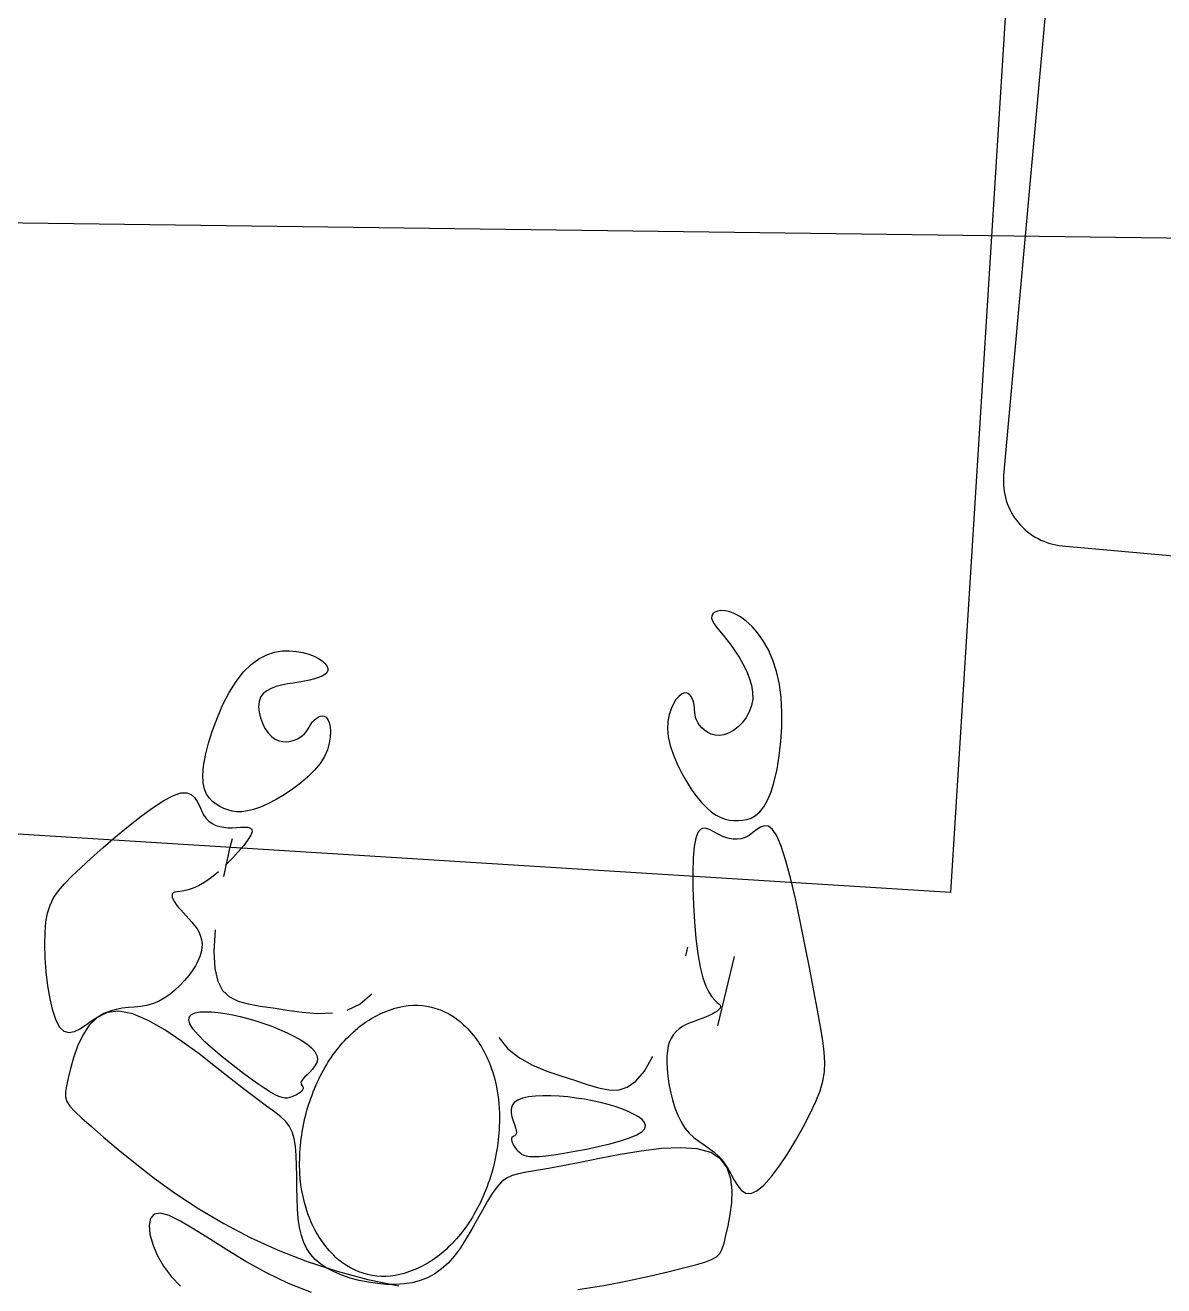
# Model space of a CAD drawing. Header units: metres. Extents: x -39 to 21688, y -24 to 9022.
# Drawn here: x 298.356 to 299.236, y 6.995 to 7.969 of the extents above; entities that cross this region are included whole.
import ezdxf

# ---------------------------------------------------------------- set-up
doc = ezdxf.new("R2010")
doc.units = ezdxf.units.M
doc.header["$MEASUREMENT"] = 0
for name, color, linetype in [('AR-MOBILIRIO', 1, 'Continuous'), ('AR-VENTANAS', 2, 'Continuous'), ('MOBILIARIO', 42, 'Continuous')]:
    doc.layers.add(name, color=color, linetype=linetype)

# ---------------------------------------------------------------- blocks, each defined once
blk = doc.blocks.new('A$C23125473')
at = {"layer": 'AR-MOBILIRIO'}
for p, q in [((2.72963, 3.15863), (2.73666, 3.16596)), ((2.83804, 3.17093), (2.82017, 3.16377)), ((2.88134, 3.16072), (2.90527, 3.16578)), ((3.04374, 3.16855), (3.06376, 3.16544)), ((2.72363, 3.15053), (2.72963, 3.15863)), ((2.82017, 3.16377), (2.80318, 3.15559)), ((2.86138, 3.15742), (2.85533, 3.15487)), ((2.8577, 3.15441), (2.88134, 3.16072)), ((2.86789, 3.15964), (2.86138, 3.15742)), ((2.87472, 3.16149), (2.86789, 3.15964)), ((2.88174, 3.16295), (2.87472, 3.16149)), ((2.88884, 3.16399), (2.88174, 3.16295)), ((2.8959, 3.16457), (2.88884, 3.16399)), ((2.90278, 3.16466), (2.8959, 3.16457)), ((2.90938, 3.16425), (2.90278, 3.16466)), ((2.9157, 3.16326), (2.90938, 3.16425)), ((2.92175, 3.16166), (2.9157, 3.16326)), ((2.92754, 3.15939), (2.92175, 3.16166)), ((2.93308, 3.1564), (2.92754, 3.15939)), ((2.93839, 3.15263), (2.93308, 3.1564)), ((3.06376, 3.16544), (3.08218, 3.16194)), ((3.08218, 3.16194), (3.09875, 3.15834)), ((3.09875, 3.15834), (3.11318, 3.15488)), ((2.71879, 3.14205), (2.72363, 3.15053)), ((2.78722, 3.14681), (2.77244, 3.13791)), ((2.80318, 3.15559), (2.78722, 3.14681)), ((2.81211, 3.13821), (2.83456, 3.14689)), ((2.83456, 3.14689), (2.8577, 3.15441)), ((2.84502, 3.14887), (2.84086, 3.14538)), ((2.84984, 3.15201), (2.84502, 3.14887)), ((2.85533, 3.15487), (2.84984, 3.15201)), ((2.94347, 3.14804), (2.93839, 3.15263)), ((2.94835, 3.14257), (2.94347, 3.14804)), ((3.11318, 3.15488), (3.1252, 3.15185)), ((3.1252, 3.15185), (3.13465, 3.1494)), ((3.13465, 3.1494), (3.14181, 3.14735)), ((3.14181, 3.14735), (3.14705, 3.14539)), ((2.71525, 3.13366), (2.71879, 3.14205)), ((2.77244, 3.13791), (2.75899, 3.12942)), ((2.79056, 3.12842), (2.81211, 3.13821)), ((2.83437, 3.13713), (2.83197, 3.13223)), ((2.83733, 3.14149), (2.83437, 3.13713)), ((2.84086, 3.14538), (2.83733, 3.14149)), ((2.95303, 3.13622), (2.94835, 3.14257)), ((3.14705, 3.14539), (3.15076, 3.14323)), ((3.15076, 3.14323), (3.15334, 3.14058)), ((3.15334, 3.14058), (3.15516, 3.13714)), ((3.15516, 3.13714), (3.15661, 3.13262)), ((2.71312, 3.12582), (2.71525, 3.13366)), ((2.75899, 3.12942), (2.747, 3.12183)), ((2.7701, 3.11762), (2.79056, 3.12842)), ((2.83007, 3.12675), (2.82864, 3.1206)), ((2.83197, 3.13223), (2.83007, 3.12675)), ((2.95752, 3.12922), (2.95303, 3.13622)), ((2.96184, 3.12185), (2.95752, 3.12922)), ((3.15661, 3.13262), (3.15807, 3.12672)), ((3.15807, 3.12672), (3.15979, 3.11928)), ((2.71253, 3.11902), (2.71312, 3.12582)), ((2.7136, 3.11371), (2.71253, 3.11902)), ((2.747, 3.12183), (2.73661, 3.11564)), ((2.75085, 3.10612), (2.7701, 3.11762)), ((2.82864, 3.1206), (2.82765, 3.11373)), ((2.966, 3.11439), (2.96184, 3.12185)), ((3.15979, 3.11928), (3.16148, 3.11067)), ((2.71646, 3.11038), (2.7136, 3.11371)), ((2.72122, 3.1095), (2.71646, 3.11038)), ((2.72797, 3.11136), (2.72122, 3.1095)), ((2.73661, 3.11564), (2.72797, 3.11136)), ((2.82765, 3.11373), (2.82705, 3.10612)), ((2.97, 3.10711), (2.966, 3.11439)), ((3.16148, 3.11067), (3.1627, 3.1014)), ((2.73294, 3.09427), (2.75085, 3.10612)), ((2.82673, 3.09797), (2.82659, 3.08953)), ((2.82705, 3.10612), (2.82673, 3.09797)), ((2.97388, 3.10029), (2.97, 3.10711)), ((2.97762, 3.09422), (2.97388, 3.10029)), ((3.1627, 3.1014), (3.16302, 3.09197)), ((2.71649, 3.08245), (2.73294, 3.09427)), ((2.82659, 3.08953), (2.82651, 3.08105)), ((2.98125, 3.08917), (2.97762, 3.09422)), ((2.98483, 3.08533), (2.98125, 3.08917)), ((3.16302, 3.09197), (3.16199, 3.08288)), ((3.16445, 3.08416), (3.16719, 3.08854)), ((3.16719, 3.08854), (3.17015, 3.09199)), ((3.17015, 3.09199), (3.1735, 3.09406)), ((3.1735, 3.09406), (3.17738, 3.09433)), ((3.17738, 3.09433), (3.18195, 3.09236)), ((3.18195, 3.09236), (3.1873, 3.08788)), ((3.1873, 3.08788), (3.19325, 3.08122)), ((2.70164, 3.071), (2.71649, 3.08245)), ((2.82651, 3.08105), (2.82638, 3.07279)), ((2.98861, 3.08253), (2.98483, 3.08533)), ((2.99288, 3.08052), (2.98861, 3.08253)), ((2.99795, 3.07902), (2.99288, 3.08052)), ((3.00411, 3.07779), (2.99795, 3.07902)), ((3.15903, 3.07429), (3.16178, 3.07926)), ((3.16199, 3.08288), (3.15918, 3.07463)), ((3.16178, 3.07926), (3.16445, 3.08416)), ((3.19325, 3.08122), (3.19955, 3.07288)), ((2.68849, 3.06029), (2.70164, 3.071)), ((2.82638, 3.07279), (2.82608, 3.06497)), ((3.01165, 3.07656), (3.00411, 3.07779)), ((3.02089, 3.07506), (3.01165, 3.07656)), ((3.03211, 3.07305), (3.02089, 3.07506)), ((3.04546, 3.07037), (3.03211, 3.07305)), ((3.06042, 3.0673), (3.04546, 3.07037)), ((3.15268, 3.06575), (3.15603, 3.06968)), ((3.15918, 3.07463), (3.15417, 3.06773)), ((3.15603, 3.06968), (3.15903, 3.07429)), ((3.19955, 3.07288), (3.20595, 3.06334)), ((2.67718, 3.05069), (2.68849, 3.06029)), ((2.82608, 3.06497), (2.82552, 3.05787)), ((2.99401, 3.05688), (2.99499, 3.05843)), ((2.99499, 3.05843), (2.99614, 3.05996)), ((2.99614, 3.05996), (2.99741, 3.06142)), ((2.99741, 3.06142), (2.99877, 3.06272)), ((2.99877, 3.06272), (3.00021, 3.06383)), ((3.00021, 3.06383), (3.00186, 3.06472)), ((3.00186, 3.06472), (3.00388, 3.06536)), ((3.00388, 3.06536), (3.00644, 3.06574)), ((3.00644, 3.06574), (3.00969, 3.06584)), ((3.00969, 3.06584), (3.0138, 3.06566)), ((3.0138, 3.06566), (3.01893, 3.06516)), ((3.01893, 3.06516), (3.02524, 3.06434)), ((3.02524, 3.06434), (3.0328, 3.06319)), ((3.0328, 3.06319), (3.04129, 3.06173)), ((3.04129, 3.06173), (3.05031, 3.06002)), ((3.05031, 3.06002), (3.05947, 3.05809)), ((3.07632, 3.06423), (3.06042, 3.0673)), ((3.0925, 3.06156), (3.07632, 3.06423)), ((3.10827, 3.05968), (3.0925, 3.06156)), ((3.12298, 3.05898), (3.10827, 3.05968)), ((3.13595, 3.05986), (3.12298, 3.05898)), ((3.14651, 3.06269), (3.13595, 3.05986)), ((3.14122, 3.05671), (3.14517, 3.05946)), ((3.14517, 3.05946), (3.14902, 3.06241)), ((3.15417, 3.06773), (3.14651, 3.06269)), ((3.14902, 3.06241), (3.15268, 3.06575)), ((3.20595, 3.06334), (3.2122, 3.05311)), ((2.66783, 3.04254), (2.67718, 3.05069)), ((2.82456, 3.05173), (2.8231, 3.04668)), ((2.82552, 3.05787), (2.82456, 3.05173)), ((2.99239, 3.05276), (2.99267, 3.05398)), ((2.99243, 3.05179), (2.99239, 3.05276)), ((2.99278, 3.05108), (2.99243, 3.05179)), ((2.99267, 3.05398), (2.99322, 3.05537)), ((2.99338, 3.05058), (2.99278, 3.05108)), ((2.99322, 3.05537), (2.99401, 3.05688)), ((2.99411, 3.05016), (2.99338, 3.05058)), ((2.99488, 3.04972), (2.99411, 3.05016)), ((2.99557, 3.04915), (2.99488, 3.04972)), ((2.99608, 3.04835), (2.99557, 3.04915)), ((3.05947, 3.05809), (3.06836, 3.05598)), ((3.06836, 3.05598), (3.07656, 3.05374)), ((3.07656, 3.05374), (3.08369, 3.05141)), ((3.08369, 3.05141), (3.08934, 3.04903)), ((3.08934, 3.04903), (3.09319, 3.04663)), ((3.12977, 3.04768), (3.13342, 3.05102)), ((3.13342, 3.05102), (3.13727, 3.05396)), ((3.13727, 3.05396), (3.14122, 3.05671)), ((3.2122, 3.05311), (3.21806, 3.04268)), ((2.66051, 3.03609), (2.66783, 3.04254)), ((2.821, 3.04248), (2.8181, 3.03875)), ((2.8231, 3.04668), (2.821, 3.04248)), ((2.99365, 3.03809), (2.99463, 3.04094)), ((2.99463, 3.04094), (2.99553, 3.04348)), ((2.99553, 3.04348), (2.99614, 3.0456)), ((2.99631, 3.0472), (2.99608, 3.04835)), ((2.99614, 3.0456), (2.99631, 3.0472)), ((3.09319, 3.04663), (3.09534, 3.04424)), ((3.09524, 3.03954), (3.09335, 3.03726)), ((3.09597, 3.04187), (3.09524, 3.03954)), ((3.09534, 3.04424), (3.09597, 3.04187)), ((3.12085, 3.0338), (3.12344, 3.03909)), ((3.12344, 3.03909), (3.12641, 3.04375)), ((3.12641, 3.04375), (3.12977, 3.04768)), ((3.21806, 3.04268), (3.22327, 3.03253)), ((2.65127, 3.02691), (2.65506, 3.03102)), ((2.65506, 3.03102), (2.66051, 3.03609)), ((2.80933, 3.03124), (2.80315, 3.02673)), ((2.81426, 3.03513), (2.80933, 3.03124)), ((2.8181, 3.03875), (2.81426, 3.03513)), ((2.99222, 3.02909), (2.99224, 3.03204)), ((2.99224, 3.03204), (2.99278, 3.03508)), ((2.99278, 3.03508), (2.99365, 3.03809)), ((3.08248, 3.03089), (3.0777, 3.02898)), ((3.08679, 3.03292), (3.08248, 3.03089)), ((3.09047, 3.03505), (3.08679, 3.03292)), ((3.09335, 3.03726), (3.09047, 3.03505)), ((3.11863, 3.02806), (3.12085, 3.0338)), ((3.22327, 3.03253), (3.22758, 3.02316)), ((2.64776, 3.01588), (2.64783, 3.01977)), ((2.64783, 3.01977), (2.64893, 3.0233)), ((2.64893, 3.0233), (2.65127, 3.02691)), ((2.79559, 3.02122), (2.78649, 3.01435)), ((2.80315, 3.02673), (2.79559, 3.02122)), ((2.81515, 3.02025), (2.81269, 3.01944)), ((2.81724, 3.0206), (2.81515, 3.02025)), ((2.81911, 3.02056), (2.81724, 3.0206)), ((2.8209, 3.02022), (2.81911, 3.02056)), ((2.8227, 3.01967), (2.8209, 3.02022)), ((2.82449, 3.01894), (2.8227, 3.01967)), ((2.99293, 3.02638), (2.99222, 3.02909)), ((2.99458, 3.02403), (2.99293, 3.02638)), ((2.99732, 3.02214), (2.99458, 3.02403)), ((3.00104, 3.02071), (2.99732, 3.02214)), ((3.00561, 3.0197), (3.00104, 3.02071)), ((3.01087, 3.01908), (3.00561, 3.0197)), ((3.03589, 3.01976), (3.02934, 3.01919)), ((3.04241, 3.02055), (3.03589, 3.01976)), ((3.04883, 3.02153), (3.04241, 3.02055)), ((3.0551, 3.02269), (3.04883, 3.02153)), ((3.06117, 3.02404), (3.0551, 3.02269)), ((3.067, 3.02554), (3.06117, 3.02404)), ((3.07252, 3.02719), (3.067, 3.02554)), ((3.0777, 3.02898), (3.07252, 3.02719)), ((3.11527, 3.01582), (3.11678, 3.02201)), ((3.11678, 3.02201), (3.11863, 3.02806)), ((3.22758, 3.02316), (3.23081, 3.0149)), ((2.64852, 3.01119), (2.64776, 3.01588)), ((2.64988, 3.00527), (2.64852, 3.01119)), ((2.78649, 3.01435), (2.7758, 3.00592)), ((2.80181, 3.01327), (2.79656, 3.00969)), ((2.80616, 3.01604), (2.80181, 3.01327)), ((2.80974, 3.01806), (2.80616, 3.01604)), ((2.81269, 3.01944), (2.80974, 3.01806)), ((2.82621, 3.01809), (2.82449, 3.01894)), ((2.82779, 3.01715), (2.82621, 3.01809)), ((2.82917, 3.01617), (2.82779, 3.01715)), ((2.83029, 3.01517), (2.82917, 3.01617)), ((2.82989, 3.00956), (2.83025, 3.01038)), ((2.83025, 3.01038), (2.83073, 3.01112)), ((2.83109, 3.01421), (2.83029, 3.01517)), ((2.83073, 3.01112), (2.8312, 3.01182)), ((2.8315, 3.01333), (2.83109, 3.01421)), ((2.8312, 3.01182), (2.8315, 3.01254)), ((2.8315, 3.01254), (2.8315, 3.01333)), ((3.01668, 3.01881), (3.01087, 3.01908)), ((3.02289, 3.01886), (3.01668, 3.01881)), ((3.02934, 3.01919), (3.02289, 3.01886)), ((3.04121, 3.00689), (3.05083, 3.0101)), ((3.05083, 3.0101), (3.05957, 3.01275)), ((3.05957, 3.01275), (3.06756, 3.01435)), ((3.06756, 3.01435), (3.07496, 3.01437)), ((3.07496, 3.01437), (3.08191, 3.01229)), ((3.08191, 3.01229), (3.08857, 3.00761)), ((3.1141, 3.00966), (3.11527, 3.01582)), ((3.23081, 3.0149), (3.23298, 3.00744)), ((2.6517, 2.99785), (2.64988, 3.00527)), ((2.7758, 3.00592), (2.76384, 2.99642)), ((2.78342, 3.00011), (2.77614, 2.9945)), ((2.79034, 3.00525), (2.78342, 3.00011)), ((2.79656, 3.00969), (2.79034, 3.00525)), ((2.82979, 3.00861), (2.82989, 3.00956)), ((2.83011, 3.00749), (2.82979, 3.00861)), ((2.83098, 3.00614), (2.83011, 3.00749)), ((2.83248, 3.00452), (2.83098, 3.00614)), ((2.83444, 3.00265), (2.83248, 3.00452)), ((2.8366, 3.00056), (2.83444, 3.00265)), ((2.83874, 2.99827), (2.8366, 3.00056)), ((3.01965, 2.99975), (3.03066, 3.00352)), ((3.03066, 3.00352), (3.04121, 3.00689)), ((3.08857, 3.00761), (3.09508, 2.99979)), ((3.11271, 2.99806), (3.11325, 3.00369)), ((3.11325, 3.00369), (3.1141, 3.00966)), ((3.23298, 3.00744), (3.23419, 3.0003)), ((3.23419, 3.0003), (3.23451, 2.993)), ((2.65409, 2.98941), (2.6517, 2.99785)), ((2.76384, 2.99642), (2.75104, 2.9865)), ((2.77614, 2.9945), (2.76885, 2.98864)), ((2.8406, 2.9958), (2.83874, 2.99827)), ((2.84194, 2.99318), (2.8406, 2.9958)), ((2.84254, 2.99044), (2.84194, 2.99318)), ((2.84213, 2.98759), (2.84254, 2.99044)), ((2.9986, 2.98964), (3.00877, 2.99525)), ((3.00877, 2.99525), (3.01965, 2.99975)), ((3.09508, 2.99979), (3.1016, 2.98834)), ((3.11247, 2.99292), (3.11271, 2.99806)), ((3.11253, 2.98826), (3.11247, 2.99292)), ((3.23451, 2.993), (3.23404, 2.98508)), ((2.65719, 2.98059), (2.65409, 2.98941)), ((2.66118, 2.97204), (2.65719, 2.98059)), ((2.75104, 2.9865), (2.73782, 2.9768)), ((2.76188, 2.98274), (2.75557, 2.97703)), ((2.76885, 2.98864), (2.76188, 2.98274)), ((2.83425, 2.97875), (2.83787, 2.98172)), ((2.83787, 2.98172), (2.84054, 2.98467)), ((2.84054, 2.98467), (2.84213, 2.98759)), ((2.98272, 2.9737), (2.98972, 2.98258)), ((2.98972, 2.98258), (2.9986, 2.98964)), ((3.1129, 2.98407), (3.11253, 2.98826)), ((3.11359, 2.98031), (3.1129, 2.98407)), ((3.23404, 2.98508), (3.23286, 2.97604)), ((2.66621, 2.96439), (2.66118, 2.97204)), ((2.73782, 2.9768), (2.7246, 2.96799)), ((2.75027, 2.97173), (2.74631, 2.96705)), ((2.75557, 2.97703), (2.75027, 2.97173)), ((2.81921, 2.97019), (2.82477, 2.97295)), ((2.82477, 2.97295), (2.82983, 2.97582)), ((2.82983, 2.97582), (2.83425, 2.97875)), ((3.1146, 2.97696), (3.11359, 2.98031)), ((3.11594, 2.97398), (3.1146, 2.97696)), ((3.11762, 2.97137), (3.11594, 2.97398)), ((3.11963, 2.96909), (3.11762, 2.97137)), ((3.23286, 2.97604), (3.23107, 2.96543)), ((2.64358, 2.96606), (2.64061, 2.96058)), ((2.64694, 2.96915), (2.64358, 2.96606)), ((2.65066, 2.97011), (2.64694, 2.96915)), ((2.65467, 2.96938), (2.65066, 2.97011)), ((2.65893, 2.96738), (2.65467, 2.96938)), ((2.6634, 2.96454), (2.65893, 2.96738)), ((2.66801, 2.9613), (2.6634, 2.96454)), ((2.67243, 2.9583), (2.66621, 2.96439)), ((2.67272, 2.95808), (2.66801, 2.9613)), ((2.7246, 2.96799), (2.7118, 2.96072)), ((2.74395, 2.96317), (2.74312, 2.96007)), ((2.74631, 2.96705), (2.74395, 2.96317)), ((2.79487, 2.96084), (2.80104, 2.96286)), ((2.80104, 2.96286), (2.80721, 2.96511)), ((2.80721, 2.96511), (2.81331, 2.96756)), ((2.81331, 2.96756), (2.81921, 2.97019)), ((3.12198, 2.9671), (3.11963, 2.96909)), ((3.12461, 2.96538), (3.12198, 2.9671)), ((3.12745, 2.96387), (3.12461, 2.96538)), ((3.13043, 2.96254), (3.12745, 2.96387)), ((3.13349, 2.96133), (3.13043, 2.96254)), ((3.13655, 2.96021), (3.13349, 2.96133)), ((3.15196, 2.9648), (3.16474, 2.9113)), ((3.23107, 2.96543), (3.22874, 2.95275)), ((2.63805, 2.95304), (2.63592, 2.94394)), ((2.64061, 2.96058), (2.63805, 2.95304)), ((2.68002, 2.95442), (2.67243, 2.9583)), ((2.67748, 2.95532), (2.67272, 2.95808)), ((2.68225, 2.95333), (2.67748, 2.95532)), ((2.68914, 2.95339), (2.68002, 2.95442)), ((2.68701, 2.95204), (2.68225, 2.95333)), ((2.69176, 2.95123), (2.68701, 2.95204)), ((2.69984, 2.95563), (2.68914, 2.95339)), ((2.7118, 2.96072), (2.69984, 2.95563)), ((2.74312, 2.96007), (2.74363, 2.95767)), ((2.74363, 2.95767), (2.74533, 2.95592)), ((2.74533, 2.95592), (2.74805, 2.95474)), ((2.74805, 2.95474), (2.75161, 2.95407)), ((2.75161, 2.95407), (2.75586, 2.95384)), ((2.75586, 2.95384), (2.76062, 2.95398)), ((2.76062, 2.95398), (2.76575, 2.95443)), ((2.76575, 2.95443), (2.77118, 2.95518)), ((2.77118, 2.95518), (2.77685, 2.9562)), ((2.77685, 2.9562), (2.78273, 2.95749)), ((2.78273, 2.95749), (2.78875, 2.95904)), ((2.78875, 2.95904), (2.79487, 2.96084)), ((2.81922, 2.95299), (2.80829, 2.95123)), ((2.83074, 2.95461), (2.81922, 2.95299)), ((2.84248, 2.95551), (2.83074, 2.95461)), ((2.85409, 2.95511), (2.84248, 2.95551)), ((2.87546, 2.94807), (2.8652, 2.95282)), ((3.13955, 2.95912), (3.13655, 2.96021)), ((3.14242, 2.95804), (3.13955, 2.95912)), ((3.14509, 2.95691), (3.14242, 2.95804)), ((3.14751, 2.95576), (3.14509, 2.95691)), ((3.14962, 2.95458), (3.14751, 2.95576)), ((3.15136, 2.9534), (3.14962, 2.95458)), ((3.15268, 2.95223), (3.15136, 2.9534)), ((3.15352, 2.95108), (3.15268, 2.95223)), ((3.22874, 2.95275), (3.22597, 2.93774)), ((2.63592, 2.94394), (2.63422, 2.93379)), ((2.69649, 2.95073), (2.69176, 2.95123)), ((2.70119, 2.95033), (2.69649, 2.95073)), ((2.70586, 2.94984), (2.70119, 2.95033)), ((2.7105, 2.94907), (2.70586, 2.94984)), ((2.71509, 2.94781), (2.7105, 2.94907)), ((2.71963, 2.94593), (2.71509, 2.94781)), ((2.72407, 2.94348), (2.71963, 2.94593)), ((2.72836, 2.94054), (2.72407, 2.94348)), ((2.7748, 2.94264), (2.76954, 2.93765)), ((2.78141, 2.94597), (2.7748, 2.94264)), ((2.78926, 2.94816), (2.78141, 2.94597)), ((2.79825, 2.94974), (2.78926, 2.94816)), ((2.80829, 2.95123), (2.79825, 2.94974)), ((2.88451, 2.94026), (2.87546, 2.94807)), ((3.14498, 2.93888), (3.14727, 2.94241)), ((3.14727, 2.94241), (3.1494, 2.9449)), ((3.1494, 2.9449), (3.15123, 2.94663)), ((3.15123, 2.94663), (3.15265, 2.94788)), ((3.15265, 2.94788), (3.15355, 2.94892)), ((3.15383, 2.94997), (3.15352, 2.95108)), ((3.15355, 2.94892), (3.15383, 2.94997)), ((2.63422, 2.93379), (2.63297, 2.92308)), ((2.73245, 2.93723), (2.72836, 2.94054)), ((2.73629, 2.93364), (2.73245, 2.93723)), ((2.73984, 2.92987), (2.73629, 2.93364)), ((2.76954, 2.93765), (2.76572, 2.93046)), ((3.14034, 2.92762), (3.14262, 2.93405)), ((3.14262, 2.93405), (3.14498, 2.93888)), ((3.22597, 2.93774), (3.22284, 2.92096)), ((2.63297, 2.92308), (2.63219, 2.91232)), ((2.74304, 2.92601), (2.73984, 2.92987)), ((2.74584, 2.92217), (2.74304, 2.92601)), ((2.7482, 2.91843), (2.74584, 2.92217)), ((2.76572, 2.93046), (2.76344, 2.92054)), ((3.13824, 2.91934), (3.14034, 2.92762)), ((2.63219, 2.91232), (2.63187, 2.902)), ((2.75012, 2.9148), (2.7482, 2.91843)), ((2.75159, 2.91129), (2.75012, 2.9148)), ((2.76344, 2.92054), (2.76281, 2.90738)), ((3.13642, 2.90906), (3.13824, 2.91934)), ((3.22284, 2.92096), (3.21942, 2.90318)), ((2.75261, 2.90789), (2.75159, 2.91129)), ((2.75319, 2.9046), (2.75261, 2.90789)), ((2.75332, 2.90143), (2.75319, 2.9046)), ((2.76281, 2.90738), (2.76386, 2.89067)), ((3.12713, 2.91079), (3.1287, 2.90402)), ((3.13491, 2.89723), (3.13642, 2.90906)), ((3.21942, 2.90318), (3.21579, 2.88515)), ((2.63187, 2.902), (2.63203, 2.89262)), ((2.75103, 2.89259), (2.75223, 2.89543)), ((2.75223, 2.89543), (2.753, 2.89837)), ((2.753, 2.89837), (2.75332, 2.90143)), ((3.13375, 2.88443), (3.13491, 2.89723)), ((2.63203, 2.89262), (2.6327, 2.88455)), ((2.6327, 2.88455), (2.63397, 2.87762)), ((2.74338, 2.88224), (2.74556, 2.8847)), ((2.74556, 2.8847), (2.74762, 2.88724)), ((2.74762, 2.88724), (2.74947, 2.88987)), ((2.74947, 2.88987), (2.75103, 2.89259)), ((3.13294, 2.87124), (3.13375, 2.88443)), ((3.21579, 2.88515), (3.21205, 2.86765)), ((2.63397, 2.87762), (2.63593, 2.87152)), ((2.73503, 2.87306), (2.7369, 2.87527)), ((2.7369, 2.87527), (2.73897, 2.87754)), ((2.73897, 2.87754), (2.74116, 2.87986)), ((2.74116, 2.87986), (2.74338, 2.88224)), ((2.63593, 2.87152), (2.63869, 2.86594)), ((2.63869, 2.86594), (2.64234, 2.86057)), ((2.73014, 2.86404), (2.73038, 2.86545)), ((2.73037, 2.86292), (2.73014, 2.86404)), ((2.73038, 2.86545), (2.73102, 2.86709)), ((2.73102, 2.86709), (2.73204, 2.86893)), ((2.73204, 2.86893), (2.73339, 2.87093)), ((2.73339, 2.87093), (2.73503, 2.87306)), ((3.1325, 2.85826), (3.13294, 2.87124)), ((3.21205, 2.86765), (3.20825, 2.85143)), ((2.64234, 2.86057), (2.64698, 2.8551)), ((2.64698, 2.8551), (2.65271, 2.84924)), ((2.7311, 2.8621), (2.73037, 2.86292)), ((2.73236, 2.8616), (2.7311, 2.8621)), ((2.73416, 2.86129), (2.73236, 2.8616)), ((2.73648, 2.86098), (2.73416, 2.86129)), ((2.73931, 2.86053), (2.73648, 2.86098)), ((2.74263, 2.85975), (2.73931, 2.86053)), ((2.74644, 2.85848), (2.74263, 2.85975)), ((2.75072, 2.85655), (2.74644, 2.85848)), ((2.75547, 2.85379), (2.75072, 2.85655)), ((3.13245, 2.84606), (3.1325, 2.85826)), ((2.65271, 2.84924), (2.65964, 2.84267)), ((2.76062, 2.8501), (2.75547, 2.85379)), ((2.76601, 2.84567), (2.76062, 2.8501)), ((2.77024, 2.84943), (2.7751, 2.82667)), ((3.13281, 2.83522), (3.13245, 2.84606)), ((3.20825, 2.85143), (3.2045, 2.83727)), ((2.65964, 2.84267), (2.66778, 2.83519)), ((2.66778, 2.83519), (2.67686, 2.82709)), ((2.77661, 2.83557), (2.77141, 2.84074)), ((2.78138, 2.83041), (2.77661, 2.83557)), ((3.1336, 2.82634), (3.13281, 2.83522)), ((3.2045, 2.83727), (3.20085, 2.82592)), ((2.67686, 2.82709), (2.68652, 2.81873)), ((2.7751, 2.82667), (2.77676, 2.81992)), ((2.78552, 2.82551), (2.78138, 2.83041)), ((2.78879, 2.82113), (2.78552, 2.82551)), ((3.13482, 2.81984), (3.1336, 2.82634)), ((3.20085, 2.82592), (3.19738, 2.81793)), ((2.68652, 2.81873), (2.69642, 2.81052)), ((2.791, 2.81751), (2.78879, 2.82113)), ((2.79197, 2.81484), (2.791, 2.81751)), ((3.13643, 2.81553), (3.13482, 2.81984)), ((3.13838, 2.81307), (3.13643, 2.81553)), ((3.15162, 2.81651), (3.14867, 2.81487)), ((3.15462, 2.81799), (3.15162, 2.81651)), ((3.15765, 2.8192), (3.15462, 2.81799)), ((3.16072, 2.82009), (3.15765, 2.8192)), ((3.16379, 2.8206), (3.16072, 2.82009)), ((3.16687, 2.82066), (3.16379, 2.8206)), ((3.16993, 2.82022), (3.16687, 2.82066)), ((3.17297, 2.81923), (3.16993, 2.82022)), ((3.17597, 2.81762), (3.17297, 2.81923)), ((3.17894, 2.81543), (3.17597, 2.81762)), ((3.18188, 2.8131), (3.17894, 2.81543)), ((3.19738, 2.81793), (3.19408, 2.813)), ((2.69642, 2.81052), (2.70619, 2.80283)), ((2.75643, 2.80451), (2.75869, 2.80677)), ((2.75869, 2.80677), (2.76123, 2.80855)), ((2.76123, 2.80855), (2.764, 2.80988)), ((2.764, 2.80988), (2.76697, 2.81082)), ((2.76697, 2.81082), (2.77011, 2.81141)), ((2.77011, 2.81141), (2.77336, 2.8117)), ((2.77336, 2.8117), (2.77671, 2.81174)), ((2.77671, 2.81174), (2.78008, 2.81158)), ((2.78008, 2.81158), (2.78334, 2.81137)), ((2.78334, 2.81137), (2.78631, 2.81126)), ((2.78631, 2.81126), (2.78882, 2.81139)), ((2.78882, 2.81139), (2.79072, 2.81193)), ((2.79072, 2.81193), (2.79182, 2.81303)), ((2.79182, 2.81303), (2.79197, 2.81484)), ((3.14063, 2.81212), (3.13838, 2.81307)), ((3.14313, 2.81233), (3.14063, 2.81212)), ((3.14583, 2.81336), (3.14313, 2.81233)), ((3.14867, 2.81487), (3.14583, 2.81336)), ((3.15748, 2.80506), (3.16082, 2.80579)), ((3.16082, 2.80579), (3.16416, 2.80613)), ((3.16416, 2.80613), (3.16752, 2.80617)), ((3.16752, 2.80617), (3.17091, 2.80596)), ((3.17091, 2.80596), (3.17432, 2.80537)), ((3.17432, 2.80537), (3.1777, 2.80422)), ((3.18484, 2.81116), (3.18188, 2.8131)), ((3.18783, 2.81014), (3.18484, 2.81116)), ((3.1909, 2.81058), (3.18783, 2.81014)), ((3.19408, 2.813), (3.1909, 2.81058)), ((2.70619, 2.80283), (2.71548, 2.79604)), ((2.71548, 2.79604), (2.72393, 2.79055)), ((2.7513, 2.79484), (2.75283, 2.7984)), ((2.75283, 2.7984), (2.75448, 2.80172)), ((2.75448, 2.80172), (2.75643, 2.80451)), ((2.77021, 2.79681), (2.7672, 2.79533)), ((2.77334, 2.79801), (2.77021, 2.79681)), ((2.77666, 2.79887), (2.77334, 2.79801)), ((2.78023, 2.79933), (2.77666, 2.79887)), ((2.78413, 2.79931), (2.78023, 2.79933)), ((2.78842, 2.79874), (2.78413, 2.79931)), ((2.79317, 2.79757), (2.78842, 2.79874)), ((2.79844, 2.79573), (2.79317, 2.79757)), ((2.80427, 2.79317), (2.79844, 2.79573)), ((3.13947, 2.7924), (3.14334, 2.79643)), ((3.14334, 2.79643), (3.14705, 2.79962)), ((3.14705, 2.79962), (3.15062, 2.80206)), ((3.15062, 2.80206), (3.15408, 2.80384)), ((3.15408, 2.80384), (3.15748, 2.80506)), ((3.1777, 2.80422), (3.18103, 2.80233)), ((3.18103, 2.80233), (3.18425, 2.79954)), ((3.18425, 2.79954), (3.18734, 2.79567)), ((3.18734, 2.79567), (3.19026, 2.79054)), ((2.72393, 2.79055), (2.7312, 2.78673)), ((2.7312, 2.78673), (2.73703, 2.78485)), ((2.74155, 2.78471), (2.745, 2.78597)), ((2.745, 2.78597), (2.74762, 2.78829)), ((2.74762, 2.78829), (2.74964, 2.79136)), ((2.74964, 2.79136), (2.7513, 2.79484)), ((2.75689, 2.7858), (2.75527, 2.78185)), ((2.759, 2.78898), (2.75689, 2.7858)), ((2.7615, 2.79154), (2.759, 2.78898)), ((2.76427, 2.79361), (2.7615, 2.79154)), ((2.7672, 2.79533), (2.76427, 2.79361)), ((2.81049, 2.78995), (2.80427, 2.79317)), ((2.81689, 2.78618), (2.81049, 2.78995)), ((2.82328, 2.78193), (2.81689, 2.78618)), ((3.13134, 2.7818), (3.13543, 2.78748)), ((3.13543, 2.78748), (3.13947, 2.7924)), ((3.19026, 2.79054), (3.19297, 2.78398)), ((2.73703, 2.78485), (2.74155, 2.78471)), ((2.75427, 2.777), (2.75398, 2.7711)), ((2.75527, 2.78185), (2.75427, 2.777)), ((2.82945, 2.7773), (2.82328, 2.78193)), ((2.83519, 2.77237), (2.82945, 2.7773)), ((3.12733, 2.77554), (3.13134, 2.7818)), ((3.19297, 2.78398), (3.19542, 2.7759)), ((2.75398, 2.7711), (2.75453, 2.76403)), ((2.84029, 2.76723), (2.83519, 2.77237)), ((2.84456, 2.76198), (2.84029, 2.76723)), ((3.12015, 2.76194), (3.12355, 2.76886)), ((3.12355, 2.76886), (3.12733, 2.77554)), ((3.19542, 2.7759), (3.19756, 2.76652)), ((3.19756, 2.76652), (3.1993, 2.75617)), ((2.75453, 2.76403), (2.756, 2.75572)), ((2.84784, 2.7567), (2.84456, 2.76198)), ((2.85017, 2.7515), (2.84784, 2.7567)), ((3.11726, 2.75495), (3.12015, 2.76194)), ((2.756, 2.75572), (2.75831, 2.74645)), ((2.85168, 2.74649), (2.85017, 2.7515)), ((3.11359, 2.74145), (3.11503, 2.74806)), ((3.11503, 2.74806), (3.11726, 2.75495)), ((3.1993, 2.75617), (3.20057, 2.74515)), ((2.75831, 2.74645), (2.7614, 2.7366)), ((2.80195, 2.73494), (2.80433, 2.7384)), ((2.80433, 2.7384), (2.80699, 2.74122)), ((2.80699, 2.74122), (2.80985, 2.74325)), ((2.80985, 2.74325), (2.81284, 2.74453)), ((2.81284, 2.74453), (2.81588, 2.74517)), ((2.81588, 2.74517), (2.8189, 2.74525)), ((2.8189, 2.74525), (2.82182, 2.74486)), ((2.82182, 2.74486), (2.82456, 2.74409)), ((2.82456, 2.74409), (2.82706, 2.74305)), ((2.82706, 2.74305), (2.82923, 2.74182)), ((2.82923, 2.74182), (2.83103, 2.74049)), ((2.83103, 2.74049), (2.83251, 2.73907)), ((2.83251, 2.73907), (2.83374, 2.7376)), ((2.83374, 2.7376), (2.8348, 2.73609)), ((2.85246, 2.74178), (2.85168, 2.74649)), ((2.85227, 2.73367), (2.85262, 2.73747)), ((2.85262, 2.73747), (2.85246, 2.74178)), ((3.11306, 2.73526), (3.11359, 2.74145)), ((3.14405, 2.73812), (3.14162, 2.73646)), ((3.14677, 2.73942), (3.14405, 2.73812)), ((3.14977, 2.74023), (3.14677, 2.73942)), ((3.15302, 2.74043), (3.14977, 2.74023)), ((3.15649, 2.73992), (3.15302, 2.74043)), ((3.16014, 2.7386), (3.15649, 2.73992)), ((3.16384, 2.73652), (3.16014, 2.7386)), ((3.20057, 2.74515), (3.20129, 2.73378)), ((2.7614, 2.7366), (2.76518, 2.72652)), ((2.79841, 2.7268), (2.79995, 2.73101)), ((2.79995, 2.73101), (2.80195, 2.73494)), ((2.8348, 2.73609), (2.83576, 2.73455)), ((2.83576, 2.73455), (2.83669, 2.733)), ((2.83669, 2.733), (2.83767, 2.73147)), ((2.83767, 2.73147), (2.83878, 2.72997)), ((2.83878, 2.72997), (2.84006, 2.72853)), ((2.84006, 2.72853), (2.8415, 2.72723)), ((2.84915, 2.72639), (2.85043, 2.72804)), ((2.85043, 2.72804), (2.8515, 2.73049)), ((2.8515, 2.73049), (2.85227, 2.73367)), ((3.11332, 2.72957), (3.11306, 2.73526)), ((3.11424, 2.72442), (3.11332, 2.72957)), ((3.13538, 2.72839), (3.1347, 2.72646)), ((3.13638, 2.7304), (3.13538, 2.72839)), ((3.13776, 2.73248), (3.13638, 2.7304)), ((3.13952, 2.73454), (3.13776, 2.73248)), ((3.14162, 2.73646), (3.13952, 2.73454)), ((3.16744, 2.73376), (3.16384, 2.73652)), ((3.1708, 2.73038), (3.16744, 2.73376)), ((3.17376, 2.72647), (3.1708, 2.73038)), ((3.20129, 2.73378), (3.20139, 2.72237)), ((2.76518, 2.72652), (2.76954, 2.71658)), ((2.79704, 2.7183), (2.79741, 2.7225)), ((2.7974, 2.71438), (2.79704, 2.7183)), ((2.79741, 2.7225), (2.79841, 2.7268)), ((2.8415, 2.72723), (2.84303, 2.72618)), ((2.84303, 2.72618), (2.84461, 2.72547)), ((2.84461, 2.72547), (2.84619, 2.7252)), ((2.84619, 2.7252), (2.84772, 2.72548)), ((2.84772, 2.72548), (2.84915, 2.72639)), ((3.11568, 2.71986), (3.11424, 2.72442)), ((3.11748, 2.71594), (3.11568, 2.71986)), ((3.13371, 2.71916), (3.13353, 2.71735)), ((3.13385, 2.72096), (3.13371, 2.71916)), ((3.13401, 2.72277), (3.13385, 2.72096)), ((3.13427, 2.72459), (3.13401, 2.72277)), ((3.1347, 2.72646), (3.13427, 2.72459)), ((3.17617, 2.72209), (3.17376, 2.72647)), ((3.17789, 2.71733), (3.17617, 2.72209)), ((3.20139, 2.72237), (3.2008, 2.71124)), ((2.76954, 2.71658), (2.77442, 2.70715)), ((2.79856, 2.71093), (2.7974, 2.71438)), ((2.80058, 2.70809), (2.79856, 2.71093)), ((2.80335, 2.70582), (2.80058, 2.70809)), ((3.11952, 2.71271), (3.11748, 2.71594)), ((3.12164, 2.71022), (3.11952, 2.71271)), ((3.1237, 2.70852), (3.12164, 2.71022)), ((3.12559, 2.70763), (3.1237, 2.70852)), ((3.12877, 2.70791), (3.12728, 2.70746)), ((3.13006, 2.70886), (3.12877, 2.70791)), ((3.13115, 2.71021), (3.13006, 2.70886)), ((3.13204, 2.71184), (3.13115, 2.71021)), ((3.13273, 2.71364), (3.13204, 2.71184)), ((3.13322, 2.71551), (3.13273, 2.71364)), ((3.13353, 2.71735), (3.13322, 2.71551)), ((3.17877, 2.71226), (3.17789, 2.71733)), ((3.1787, 2.70695), (3.17877, 2.71226)), ((3.2008, 2.71124), (3.19944, 2.7007)), ((2.77442, 2.70715), (2.77972, 2.6986)), ((2.77972, 2.6986), (2.78535, 2.69128)), ((2.80674, 2.70402), (2.80335, 2.70582)), ((2.81062, 2.70262), (2.80674, 2.70402)), ((2.81484, 2.70152), (2.81062, 2.70262)), ((2.81928, 2.70064), (2.81484, 2.70152)), ((2.82378, 2.69989), (2.81928, 2.70064)), ((2.82823, 2.69917), (2.82378, 2.69989)), ((2.83249, 2.69842), (2.82823, 2.69917)), ((2.83647, 2.69761), (2.83249, 2.69842)), ((3.12728, 2.70746), (3.12559, 2.70763)), ((3.17613, 2.69597), (3.17777, 2.70149)), ((3.17777, 2.70149), (3.1787, 2.70695)), ((3.19944, 2.7007), (3.19726, 2.69101)), ((2.78535, 2.69128), (2.79122, 2.68548)), ((2.84011, 2.69671), (2.83647, 2.69761)), ((2.84333, 2.69571), (2.84011, 2.69671)), ((2.84605, 2.6946), (2.84333, 2.69571)), ((2.8482, 2.69334), (2.84605, 2.6946)), ((2.8497, 2.69193), (2.8482, 2.69334)), ((2.85048, 2.69035), (2.8497, 2.69193)), ((2.84974, 2.68672), (2.85049, 2.6886)), ((2.85049, 2.6886), (2.85048, 2.69035)), ((3.17123, 2.6851), (3.1739, 2.69048)), ((3.1739, 2.69048), (3.17613, 2.69597)), ((3.19726, 2.69101), (3.19437, 2.68223)), ((2.79122, 2.68548), (2.79725, 2.68113)), ((2.79725, 2.68113), (2.80334, 2.67806)), ((2.83595, 2.67767), (2.83992, 2.67922)), ((2.83992, 2.67922), (2.84333, 2.68096)), ((2.84333, 2.68096), (2.84612, 2.68283)), ((2.84612, 2.68283), (2.84828, 2.68477)), ((2.84828, 2.68477), (2.84974, 2.68672)), ((3.16508, 2.67503), (3.16824, 2.67992)), ((3.16824, 2.67992), (3.17123, 2.6851)), ((3.19437, 2.68223), (3.1909, 2.67435)), ((2.80334, 2.67806), (2.8094, 2.67612)), ((2.8094, 2.67612), (2.81533, 2.67514)), ((2.81533, 2.67514), (2.82104, 2.67496)), ((2.82104, 2.67496), (2.82644, 2.67543)), ((2.82644, 2.67543), (2.83144, 2.67638)), ((2.83144, 2.67638), (2.83595, 2.67767)), ((3.15877, 2.66646), (3.16188, 2.67052)), ((3.16188, 2.67052), (3.16508, 2.67503)), ((3.1909, 2.67435), (3.18697, 2.66739)), ((3.15091, 2.65671), (3.1532, 2.65958)), ((3.1532, 2.65958), (3.15585, 2.66282)), ((3.15585, 2.66282), (3.15877, 2.66646)), ((3.18272, 2.66134), (3.17828, 2.65622)), ((3.18697, 2.66739), (3.18272, 2.66134)), ((3.14707, 2.64991), (3.14776, 2.6519)), ((3.14709, 2.64814), (3.14707, 2.64991)), ((3.14776, 2.6519), (3.14907, 2.65416)), ((3.14907, 2.65416), (3.15091, 2.65671)), ((3.17377, 2.65201), (3.16933, 2.64874)), ((3.17828, 2.65622), (3.17377, 2.65201)), ((3.14787, 2.64657), (3.14709, 2.64814)), ((3.14937, 2.6453), (3.14787, 2.64657)), ((3.15152, 2.64439), (3.14937, 2.6453)), ((3.15424, 2.64396), (3.15152, 2.64439)), ((3.15745, 2.64408), (3.15424, 2.64396)), ((3.16109, 2.64486), (3.15745, 2.64408)), ((3.16507, 2.64638), (3.16109, 2.64486)), ((3.16933, 2.64874), (3.16507, 2.64638))]:
    blk.add_line(p, q, dxfattribs=at)
blk.add_lwpolyline([(2.28267, 1.75731), (3.39627, 1.82702), (3.3315, 2.86185), (2.29392, 2.7969)], dxfattribs=at)
blk.add_lwpolyline([(3.76824, 2.27858), (3.79132, 2.02274, -0.414214), (3.74601, 1.96845), (3.47654, 1.94414, -0.414214), (3.42225, 1.98945), (3.37263, 2.53957, -0.414214), (3.41794, 2.59386), (3.6874, 2.61816, -0.414214), (3.74169, 2.57286), (3.75958, 2.37452)], format="xyb", dxfattribs=at)
for centre, radius, start, end in [((2.89383, 3.10438), 0.05405, 103.43995, 133.7798), ((2.89383, 3.10438), 0.05405, 73.10011, 103.43995), ((2.88539, 3.07662), 0.08307, 48.72742, 73.10011), ((2.9139, 3.08343), 0.08307, 133.7798, 158.15248), ((2.86668, 3.05529), 0.11144, 29.77811, 48.72742), ((2.94024, 3.07287), 0.11144, 158.15248, 177.10179), ((2.83359, 3.03637), 0.14955, 13.43995, 29.77811), ((2.9783, 3.07095), 0.14955, 177.10179, 193.43995), ((2.83359, 3.03637), 0.14955, 357.10179, 13.43995), ((2.9783, 3.07095), 0.14955, 193.43995, 209.77811), ((2.87166, 3.03444), 0.11144, 338.15248, 357.10179), ((2.94522, 3.05202), 0.11144, 209.77811, 228.72742), ((2.898, 3.02388), 0.08307, 313.7798, 338.15248), ((2.9265, 3.03069), 0.08307, 228.72742, 253.10011), ((2.91807, 3.00293), 0.05405, 283.43995, 313.7798), ((2.91807, 3.00293), 0.05405, 253.10011, 283.43995)]:
    blk.add_arc(centre, radius, start, end, dxfattribs=at)

msp = doc.modelspace()

# ---------------------------------------------------------------- linework, layer by layer
at = {"layer": 'AR-VENTANAS'}
msp.add_lwpolyline([(313.35376, 0.83265), (311.1883, 8.0196), (307.12445, 7.62392), (301.97977, 7.76853), (297.06155, 7.8328), (293.16243, 1.77004), (293.13797, 2.80232), (286.36635, 0.85615), (285.99708, 5.96139), (290.76993, 7.88098), (285.60027, 9.45388), (307.41307, 28.19689)], dxfattribs=at)

# ---------------------------------------------------------------- block references
at = {"layer": 'MOBILIARIO', "xscale": -1, "rotation": 180}
msp.add_blockref('A$C23125473', (295.73926, 10.16058), dxfattribs=at)

doc.saveas('drawing.dxf')
